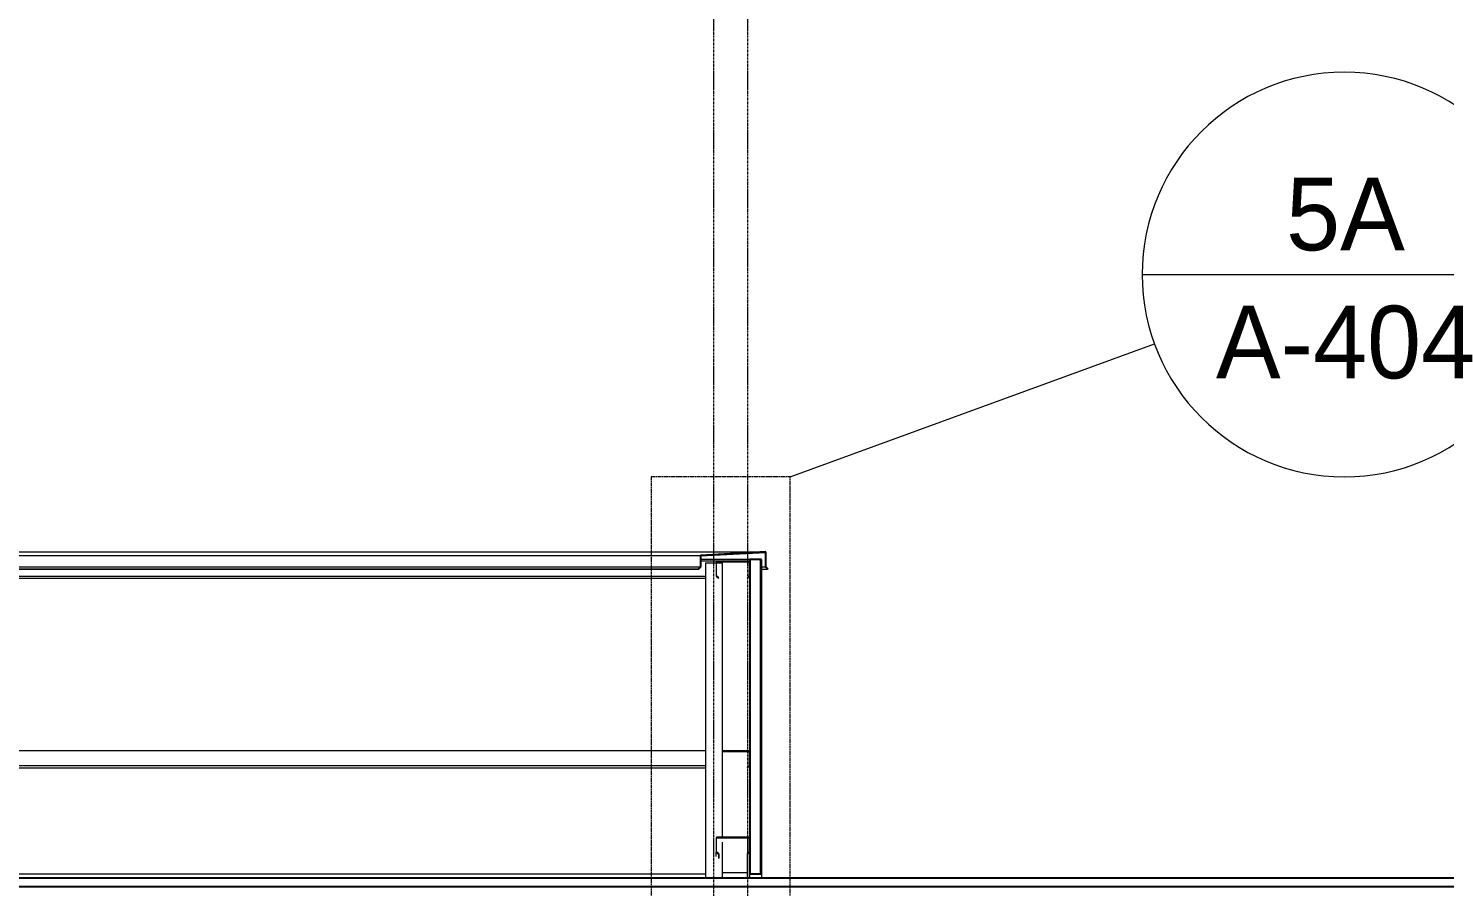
# Model space of a CAD drawing. Header units: inches. Extents: x -23445 to -52, y -314 to 853.
# Drawn here: x -18419.7 to -18083.4, y 164.1 to 367.8 of the extents above; entities that cross this region are included whole.
import ezdxf

# ---------------------------------------------------------------- set-up
doc = ezdxf.new("R2010")
doc.units = ezdxf.units.IN
doc.header["$MEASUREMENT"] = 0
doc.linetypes.add('Dash Dot 3_16_', pattern=[0.3125, 0.1875, -0.0625, 0, -0.0625])
doc.linetypes.add('Grid Line 1_2_', pattern=[0.875, 0.5, -0.125, 0.125, -0.125])
for name, color, linetype, lineweight in [('A-ANNO-SYMB', 150, 'Continuous', 9), ('A-ROOF', 132, 'Continuous', 9), ('A-WALL', 113, 'Continuous', 9), ('S-BEAM', 12, 'Continuous', 9), ('S-COLS', 52, 'Continuous', 9), ('S-GRID', 1, 'Continuous', 9)]:
    doc.layers.add(name, color=color, linetype=linetype, lineweight=lineweight)
doc.styles.add('Century Gothic', font='GOTHIC.TTF', dxfattribs={"height": 17.245342})

# ---------------------------------------------------------------- blocks, each defined once
blk = doc.blocks.new('Girt_C - 8_D-1472943-Building Section - East_West looking South _ Fitness Center')
at = {"layer": 'S-BEAM'}
for p, q in [((-25690.7, 241.3), (-25694.52, 241.3)), ((-25689.64, 241.11), (-25689.64, 240.83)), ((-25978.89, 237.8), (-25693.39, 237.8)), ((-25978.89, 237.31), (-25693.39, 237.31))]:
    blk.add_line(p, q, dxfattribs=at)
blk = doc.blocks.new('Girt_C - 8_D-V47-Building Section - East_West looking South _ Fitness Center')
at = {"layer": 'S-BEAM'}
blk.add_line((-25693.37, 167.05), (-25924.87, 167.05), dxfattribs=at)
blk = doc.blocks.new('Girt_C - 8_D-1405606-Building Section - East_West looking South _ Fitness Center')
at = {"layer": 'S-BEAM'}
h = blk.add_hatch(dxfattribs=at)
h.set_pattern_fill('FP_11', color=256, style=0, pattern_type=2)
h.set_pattern_definition([(45, (-33524.074, 67.247), (-19.00703, 19.00703), []), (45, (-33524.074, 96.047), (-19.00703, 19.00703), [])])
h.paths.add_polyline_path([(-25690.31, 237.31), (-25690.24, 237.4), (-25690.78, 237.85), (-25690.78, 241.11), (-25690.89, 241.11), (-25690.89, 237.8), (-25690.69, 237.63)], flags=0)
h.paths.add_polyline_path([(-25683.46, 237.31), (-25682.89, 237.8), (-25682.89, 241.11), (-25683, 241.11), (-25683, 237.85), (-25683.54, 237.4)], flags=0)
h.paths.add_polyline_path([(-25688.43, 241.19), (-25683.08, 241.19), (-25683.08, 241.3), (-25690.7, 241.3), (-25690.7, 241.19)], flags=0)
at = {"layer": 'S-BEAM', "lineweight": 15}
for p, q in [((-25690.89, 241.11), (-25690.89, 237.8)), ((-25690.78, 237.85), (-25690.78, 241.11)), ((-25683.08, 241.3), (-25690.7, 241.3)), ((-25690.7, 241.19), (-25683.08, 241.19)), ((-25683, 241.11), (-25683, 237.85)), ((-25682.89, 237.8), (-25682.89, 241.11)), ((-25690.89, 237.8), (-25690.31, 237.31)), ((-25690.24, 237.4), (-25690.78, 237.85)), ((-25690.31, 237.31), (-25690.24, 237.4)), ((-25683, 237.85), (-25683.54, 237.4)), ((-25683.54, 237.4), (-25683.46, 237.31)), ((-25683.46, 237.31), (-25682.89, 237.8))]:
    blk.add_line(p, q, dxfattribs=at)
for centre, radius, start, end in [((-25690.7, 241.11), 0.188, 90, 180), ((-25690.7, 241.11), 0.0782, 90, 176.9576), ((-25683.08, 241.11), 0.188, 0, 90), ((-25683.08, 241.11), 0.0782, 2.1227, 90)]:
    blk.add_arc(centre, radius, start, end, dxfattribs=at)
blk = doc.blocks.new('Girt_C - 8_D-1405610-Building Section - East_West looking South _ Fitness Center')
at = {"layer": 'S-BEAM', "lineweight": 15}
for p, q in [((-25690.89, 175.61), (-25690.89, 172.29)), ((-25690.78, 172.35), (-25690.78, 175.61)), ((-25683.08, 175.8), (-25690.7, 175.8)), ((-25690.7, 175.69), (-25683.08, 175.69)), ((-25683, 175.61), (-25683, 172.35)), ((-25682.89, 172.29), (-25682.89, 175.61)), ((-25690.89, 172.29), (-25690.32, 171.81)), ((-25690.25, 171.9), (-25690.78, 172.35)), ((-25690.32, 171.81), (-25690.25, 171.9)), ((-25683, 172.35), (-25683.54, 171.9)), ((-25683.54, 171.9), (-25683.47, 171.81)), ((-25683.47, 171.81), (-25682.89, 172.29))]:
    blk.add_line(p, q, dxfattribs=at)
at = {"layer": 'S-BEAM'}
for p, q in [((-25690.89, 171.26), (-25690.89, 172.29)), ((-25690.32, 171.81), (-25690.32, 170.76)), ((-25690.25, 171.9), (-25690.25, 170.85)), ((-25683.54, 171.9), (-25683.54, 166.12)), ((-25683.47, 171.81), (-25683.47, 166.12)), ((-25683.54, 167.35), (-25689.39, 167.35))]:
    blk.add_line(p, q, dxfattribs=at)
at = {"layer": 'S-BEAM', "lineweight": 15, "flags": 128}
for points in [[(-25690.7, 175.8), (-25690.77, 175.78), (-25690.84, 175.74), (-25690.88, 175.68), (-25690.89, 175.61)], [(-25690.78, 175.61), (-25690.77, 175.65), (-25690.74, 175.68), (-25690.7, 175.69)], [(-25682.89, 175.61), (-25682.9, 175.68), (-25682.95, 175.74), (-25683.01, 175.78), (-25683.08, 175.8)], [(-25683.08, 175.69), (-25683.04, 175.68), (-25683.01, 175.65), (-25683, 175.61)]]:
    blk.add_lwpolyline(points, dxfattribs=at)
blk = doc.blocks.new('Girt_C - 8_D-V64-Building Section - East_West looking South _ Fitness Center')
at = {"layer": 'S-BEAM'}
for p, q in [((-25693.39, 196.3), (-25933.52, 196.3)), ((-25929.36, 192.8), (-25693.39, 192.8)), ((-25928.95, 192.31), (-25693.39, 192.31))]:
    blk.add_line(p, q, dxfattribs=at)
blk = doc.blocks.new('Girt_C - 8_D-1405611-Building Section - East_West looking South _ Fitness Center')
at = {"layer": 'S-BEAM'}
for p, q in [((-25683.08, 196.3), (-25689.39, 196.3)), ((-25689.39, 196.19), (-25683.08, 196.19)), ((-25683, 196.11), (-25683, 192.85)), ((-25683, 192.85), (-25683.54, 192.4)), ((-25683.54, 192.4), (-25683.46, 192.31)), ((-25683.46, 192.31), (-25682.89, 192.8))]:
    blk.add_line(p, q, dxfattribs=at)
for radius, start in [(0.188, 0), (0.0782, 2.1227)]:
    blk.add_arc((-25683.08, 196.11), radius, start, 90, dxfattribs=at)
blk = doc.blocks.new('Section - Callout Head-19020-Building Section - East_West looking South _ Fitness Center')
at = {"layer": 'A-ANNO-SYMB'}
blk.add_line((-22215.04, 361.61), (-22119.04, 361.61), dxfattribs=at)
for start, end in [(0, 180), (180, 360)]:
    blk.add_arc((-22167.04, 361.61), 48, start, end, dxfattribs=at)

msp = doc.modelspace()

# ---------------------------------------------------------------- linework, layer by layer
at = {"layer": 'A-ANNO-SYMB'}
msp.add_line((-18238.81855, 261.31468), (-18152.34388, 292.8847), dxfattribs=at)
at = {"layer": 'A-ANNO-SYMB', "linetype": 'Dash Dot 3_16_'}
for p, q in [((-18271.84888, 261.31468), (-18271.84888, -52.26383)), ((-18238.81855, 261.31468), (-18271.84888, 261.31468)), ((-18238.81855, -52.26383), (-18238.81855, 261.31468))]:
    msp.add_line(p, q, dxfattribs=at)
at = {"layer": 'A-ROOF', "lineweight": 25}
for p, q in [((-15376.67762, 166.1209), (-18838.17762, 166.1209)), ((-18834.67762, 164.11916), (-15376.67762, 164.11916))]:
    msp.add_line(p, q, dxfattribs=at)
at = {"layer": 'A-WALL'}
for p, q in [((-18849.92762, 243.5), (-18244.61512, 243.5)), ((-18835.74012, 242.68768), (-18260.11512, 242.68768)), ((-18834.67762, 240), (-18260.11512, 240)), ((-18834.67762, 239.5), (-18260.61512, 239.5)), ((-18834.67762, 239.45581), (-18260.57093, 239.45581)), ((-18248.42762, 241.75), (-18260.05262, 241.75)), ((-18245.92762, 241.75), (-18245.92762, 167.12177)), ((-18245.61512, 239.97411), (-18244.67762, 239.97411)), ((-18245.61512, 239.45581), (-18244.15932, 239.45581)), ((-18248.42762, 166.1209), (-18248.42762, 167.12177)), ((-18245.61512, 167.12177), (-18245.61512, 166.1209))]:
    msp.add_line(p, q, dxfattribs=at)
at = {"layer": 'A-WALL', "lineweight": 25}
for p, q in [((-18244.61512, 243.5), (-18260.11512, 242.68768)), ((-18260.11512, 242.68768), (-18260.11512, 240)), ((-18260.05262, 242.62837), (-18244.67762, 243.43414)), ((-18260.05262, 239.97411), (-18260.05262, 242.62837)), ((-18244.67762, 243.43414), (-18244.67762, 239.97411)), ((-18244.61512, 240), (-18244.61512, 243.5)), ((-18260.11512, 240), (-18260.61512, 239.5)), ((-18260.61512, 239.5), (-18260.57093, 239.45581)), ((-18260.57093, 239.45581), (-18260.05262, 239.97411)), ((-18248.42762, 241.75), (-18248.42762, 167.12177)), ((-18245.61512, 241.75), (-18248.42762, 241.75)), ((-18245.61512, 167.12177), (-18245.61512, 241.75)), ((-18244.67762, 239.97411), (-18244.15932, 239.45581)), ((-18244.11512, 239.5), (-18244.61512, 240)), ((-18244.15932, 239.45581), (-18244.11512, 239.5)), ((-18248.42762, 167.12177), (-18245.61512, 167.12177))]:
    msp.add_line(p, q, dxfattribs=at)
at = {"layer": 'S-COLS'}
for p, q in [((-18258.92762, 240.82637), (-18258.92762, 166.1209)), ((-18256.48258, 240.82637), (-18258.92762, 240.82637)), ((-18254.92762, 240.82637), (-18256.30539, 240.82637)), ((-18254.92762, 175.79803), (-18254.92762, 240.82637)), ((-18254.92762, 166.1209), (-18254.92762, 174.63092))]:
    msp.add_line(p, q, dxfattribs=at)
at = {"layer": 'S-GRID', "linetype": 'Grid Line 1_2_'}
for p, q in [((-18256.92762, -273.16081), (-18256.92762, 671.89181)), ((-18256.92762, -273.16081), (-18256.92762, 671.89181)), ((-18248.92762, -273.16081), (-18248.92762, 671.89181))]:
    msp.add_line(p, q, dxfattribs=at)

# ---------------------------------------------------------------- block references
at = {"layer": 'A-ANNO-SYMB'}
msp.add_blockref('Section - Callout Head-19020-Building Section - East_West looking South _ Fitness Center', (4059.78137, -52.26636), dxfattribs=at)
at = {"layer": 'S-BEAM'}
for name in ['Girt_C - 8_D-1472943-Building Section - East_West looking South _ Fitness Center', 'Girt_C - 8_D-1405606-Building Section - East_West looking South _ Fitness Center', 'Girt_C - 8_D-V64-Building Section - East_West looking South _ Fitness Center', 'Girt_C - 8_D-1405611-Building Section - East_West looking South _ Fitness Center', 'Girt_C - 8_D-1405610-Building Section - East_West looking South _ Fitness Center', 'Girt_C - 8_D-V47-Building Section - East_West looking South _ Fitness Center']:
    msp.add_blockref(name, (7434.4626, 0), dxfattribs=at)

# ---------------------------------------------------------------- texts
at = {"layer": 'A-ANNO-SYMB', "char_height": 17.245342, "attachment_point": 2, "line_spacing_factor": 0.984117, "style": 'Century Gothic'}
for s, insert, width in [('5A', (-18106.97787, 332.32712), 36.936), ('A-404', (-18106.97787, 301.94261), 77.76)]:
    msp.add_mtext(s, dxfattribs=dict(at, insert=insert, width=width))

doc.saveas('drawing.dxf')
